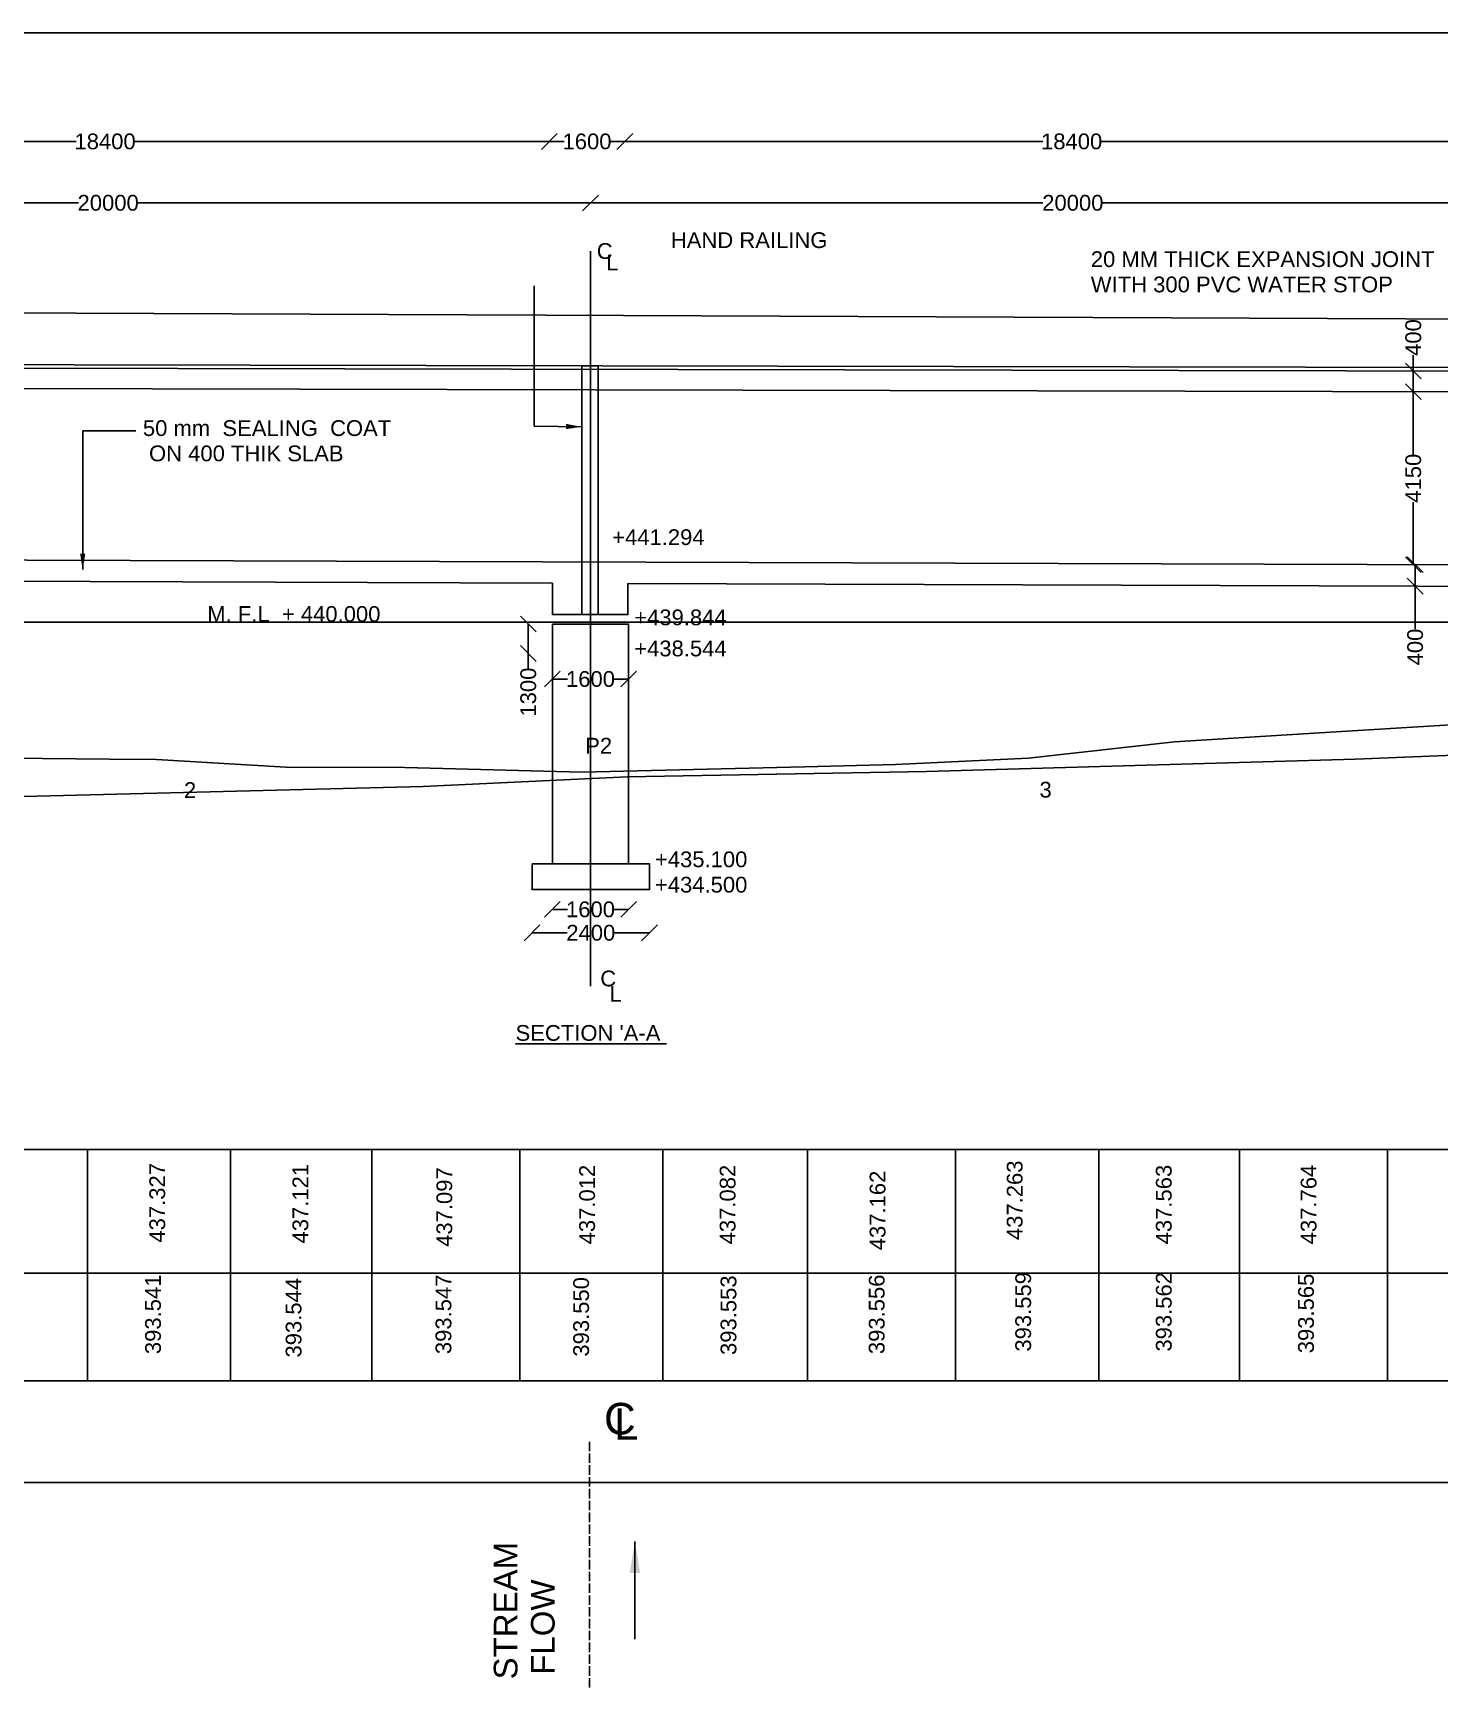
# Model space of a CAD drawing. Header units: millimetres. Extents: x 13075 to 24879, y 21418 to 27290.
# Drawn here: x 16558 to 18342, y 25201 to 27290 of the extents above; entities that cross this region are included whole.
import ezdxf

# ---------------------------------------------------------------- set-up
doc = ezdxf.new("R2010")
doc.units = ezdxf.units.MM
doc.header["$MEASUREMENT"] = 0
doc.header["$PDMODE"] = 32
doc.header["$PDSIZE"] = 46
doc.linetypes.add('ACAD_ISO02W100', pattern=[15, 12, -3])
for name, color, linetype in [('DIMENSIONS', 7, 'Continuous'), ('DRAWING', 7, 'Continuous'), ('TEXT', 7, 'Continuous')]:
    doc.layers.add(name, color=color, linetype=linetype)
doc.styles.get("Standard").update_dxf_attribs({"font": 'arial.ttf', "height": 20})
doc.dimstyles.get("Standard").update_dxf_attribs({"dimtxt": 20, "dimasz": 20, "dimexe": 0.18, "dimexo": 0.0625, "dimgap": 0.09, "dimtad": 0, "dimdec": 0, "dimzin": 0, "dimdsep": 46, "dimtxsty": 'Standard', "dimblk": 'OBLIQUE', "dimcen": 0.09, "dimse1": 1, "dimse2": 1, "dimadec": 0, "dimazin": 0, "dimtfac": 1, "dimtdec": 0, "dimtofl": 0, "dimtmove": 0, "dimatfit": 3, "dimfxl": 1, "dimtolj": 1, "dimtzin": 0, "dimarcsym": 0})

# ---------------------------------------------------------------- blocks, each defined once
blk = doc.blocks.new('_Oblique')
at = {"color": 0, "linetype": 'ByBlock', "lineweight": -2}
blk.add_line((-0.5, -0.5), (0.5, 0.5), dxfattribs=at)
blk = doc.blocks.new('*D7')
at = {"layer": 'Defpoints', "color": 0, "transparency": 16777216}
for p in [(17265.1, 27074.3), (16041, 26942), (17265.1, 26931.6)]:
    blk.add_point(p, dxfattribs=at)
at = {"layer": 'DIMENSIONS', "color": 0, "lineweight": -2, "transparency": 16777216}
for p, q in [((16041, 27074.3), (16615.2, 27074.3)), ((17265.1, 27074.3), (16690.9, 27074.3))]:
    blk.add_line(p, q, dxfattribs=at)
at = {"layer": 'DIMENSIONS', "color": 0, "lineweight": -2, "transparency": 16777216, "xscale": 20, "yscale": 20, "zscale": 20, "rotation": 180}
blk.add_blockref('_Oblique', (16041, 27074.3), dxfattribs=at)
at = {"layer": 'DIMENSIONS', "color": 0, "lineweight": -2, "transparency": 16777216, "xscale": 20, "yscale": 20, "zscale": 20}
blk.add_blockref('_Oblique', (17265.1, 27074.3), dxfattribs=at)
at = {"layer": 'DIMENSIONS', "color": 0, "transparency": 16777216, "insert": (16653, 27074.3), "char_height": 20, "attachment_point": 5}
blk.add_mtext('\\A1;20000', dxfattribs=at)
blk = doc.blocks.new('*D8')
at = {"layer": 'Defpoints', "color": 0, "transparency": 16777216}
for p in [(18489.3, 27074.3), (17265.1, 27012.9), (18489.3, 27012.9)]:
    blk.add_point(p, dxfattribs=at)
at = {"layer": 'DIMENSIONS', "color": 0, "lineweight": -2, "transparency": 16777216}
for p, q in [((17265.1, 27074.3), (17839.3, 27074.3)), ((18489.3, 27074.3), (17915.1, 27074.3))]:
    blk.add_line(p, q, dxfattribs=at)
at = {"layer": 'DIMENSIONS', "color": 0, "lineweight": -2, "transparency": 16777216, "xscale": 20, "yscale": 20, "zscale": 20, "rotation": 180}
blk.add_blockref('_Oblique', (17265.1, 27074.3), dxfattribs=at)
at = {"layer": 'DIMENSIONS', "color": 0, "lineweight": -2, "transparency": 16777216, "xscale": 20, "yscale": 20, "zscale": 20}
blk.add_blockref('_Oblique', (18489.3, 27074.3), dxfattribs=at)
at = {"layer": 'DIMENSIONS', "color": 0, "transparency": 16777216, "insert": (17877.2, 27074.3), "char_height": 20, "attachment_point": 5}
blk.add_mtext('\\A1;20000', dxfattribs=at)
blk = doc.blocks.new('*D14')
at = {"layer": 'Defpoints', "color": 0, "transparency": 16777216}
for p in [(16085.4, 27139.5), (17212.8, 27152.2), (17212.8, 27151)]:
    blk.add_point(p, dxfattribs=at)
at = {"layer": 'DIMENSIONS', "color": 0, "lineweight": -2, "transparency": 16777216}
for p, q in [((16085.4, 27152.2), (16612.4, 27152.2)), ((17212.8, 27152.2), (16685.9, 27152.2))]:
    blk.add_line(p, q, dxfattribs=at)
at = {"layer": 'DIMENSIONS', "color": 0, "lineweight": -2, "transparency": 16777216, "xscale": 20, "yscale": 20, "zscale": 20, "rotation": 180}
blk.add_blockref('_Oblique', (16085.4, 27152.2), dxfattribs=at)
at = {"layer": 'DIMENSIONS', "color": 0, "lineweight": -2, "transparency": 16777216, "xscale": 20, "yscale": 20, "zscale": 20}
blk.add_blockref('_Oblique', (17212.8, 27152.2), dxfattribs=at)
at = {"layer": 'DIMENSIONS', "color": 0, "transparency": 16777216, "insert": (16649.1, 27152.2), "char_height": 20, "attachment_point": 5}
blk.add_mtext('\\A1;18400', dxfattribs=at)
blk = doc.blocks.new('*D15')
at = {"layer": 'Defpoints', "color": 0, "transparency": 16777216}
for p in [(17212.8, 27151), (17308.7, 27152.2), (17308.7, 27152.2)]:
    blk.add_point(p, dxfattribs=at)
at = {"layer": 'DIMENSIONS', "color": 0, "lineweight": -2, "transparency": 16777216}
for p, q in [((17212.8, 27152.2), (17231.8, 27152.2)), ((17308.7, 27152.2), (17289.7, 27152.2))]:
    blk.add_line(p, q, dxfattribs=at)
at = {"layer": 'DIMENSIONS', "color": 0, "lineweight": -2, "transparency": 16777216, "xscale": 20, "yscale": 20, "zscale": 20, "rotation": 180}
blk.add_blockref('_Oblique', (17212.8, 27152.2), dxfattribs=at)
at = {"layer": 'DIMENSIONS', "color": 0, "lineweight": -2, "transparency": 16777216, "xscale": 20, "yscale": 20, "zscale": 20}
blk.add_blockref('_Oblique', (17308.7, 27152.2), dxfattribs=at)
at = {"layer": 'DIMENSIONS', "color": 0, "transparency": 16777216, "insert": (17260.7, 27152.2), "char_height": 20, "attachment_point": 5}
blk.add_mtext('\\A1;1600', dxfattribs=at)
blk = doc.blocks.new('*D16')
at = {"layer": 'Defpoints', "color": 0, "transparency": 16777216}
for p in [(17308.7, 27152.2), (18442.8, 27152.2), (18442.8, 27148.2)]:
    blk.add_point(p, dxfattribs=at)
at = {"layer": 'DIMENSIONS', "color": 0, "lineweight": -2, "transparency": 16777216}
for p, q in [((17308.7, 27152.2), (17839, 27152.2)), ((18442.8, 27152.2), (17912.5, 27152.2))]:
    blk.add_line(p, q, dxfattribs=at)
at = {"layer": 'DIMENSIONS', "color": 0, "lineweight": -2, "transparency": 16777216, "xscale": 20, "yscale": 20, "zscale": 20, "rotation": 180}
blk.add_blockref('_Oblique', (17308.7, 27152.2), dxfattribs=at)
at = {"layer": 'DIMENSIONS', "color": 0, "lineweight": -2, "transparency": 16777216, "xscale": 20, "yscale": 20, "zscale": 20}
blk.add_blockref('_Oblique', (18442.8, 27152.2), dxfattribs=at)
at = {"layer": 'DIMENSIONS', "color": 0, "transparency": 16777216, "insert": (17875.7, 27152.2), "char_height": 20, "attachment_point": 5}
blk.add_mtext('\\A1;18400', dxfattribs=at)
blk = doc.blocks.new('*D34')
at = {"layer": 'Defpoints', "color": 0, "transparency": 16777216}
for p in [(17216.8, 26470), (17313.4, 26470), (17313.4, 26470)]:
    blk.add_point(p, dxfattribs=at)
at = {"layer": 'DIMENSIONS', "color": 0, "lineweight": -2, "transparency": 16777216}
for p, q in [((17216.8, 26470), (17236.1, 26470)), ((17313.4, 26470), (17294.1, 26470))]:
    blk.add_line(p, q, dxfattribs=at)
at = {"layer": 'DIMENSIONS', "color": 0, "lineweight": -2, "transparency": 16777216, "xscale": 20, "yscale": 20, "zscale": 20, "rotation": 180}
blk.add_blockref('_Oblique', (17216.8, 26470), dxfattribs=at)
at = {"layer": 'DIMENSIONS', "color": 0, "lineweight": -2, "transparency": 16777216, "xscale": 20, "yscale": 20, "zscale": 20}
blk.add_blockref('_Oblique', (17313.4, 26470), dxfattribs=at)
at = {"layer": 'DIMENSIONS', "color": 0, "transparency": 16777216, "insert": (17265.1, 26470), "char_height": 20, "attachment_point": 5}
blk.add_mtext('\\A1;1600', dxfattribs=at)
blk = doc.blocks.new('*D35')
at = {"layer": 'Defpoints', "color": 0, "transparency": 16777216}
for p in [(17216.8, 26539.8), (15939.2, 26502.5), (17216.8, 26502.5)]:
    blk.add_point(p, dxfattribs=at)
at = {"layer": 'DIMENSIONS', "color": 0, "lineweight": -2, "transparency": 16777216}
for p, q in [((15939.2, 26539.8), (15939.2, 26535.6)), ((15939.2, 26502.5), (15939.2, 26506.7))]:
    blk.add_line(p, q, dxfattribs=at)
at = {"layer": 'DIMENSIONS', "color": 0, "lineweight": -2, "transparency": 16777216, "xscale": 20, "yscale": 20, "zscale": 20}
for p, rotation in [((15939.2, 26539.8), 90), ((15939.2, 26502.5), 270)]:
    blk.add_blockref('_Oblique', p, dxfattribs=dict(at, rotation=rotation))
at = {"layer": 'DIMENSIONS', "color": 0, "transparency": 16777216, "insert": (15939.2, 26521.1), "char_height": 20, "attachment_point": 5, "rotation": 90}
blk.add_mtext('\\A1;37', dxfattribs=at)
blk = doc.blocks.new('*D36')
at = {"layer": 'Defpoints', "color": 0, "transparency": 16777216}
for p in [(17216.8, 26539.8), (17186.2, 26502.5), (17216.8, 26502.5)]:
    blk.add_point(p, dxfattribs=at)
at = {"layer": 'DIMENSIONS', "color": 0, "lineweight": -2, "transparency": 16777216}
for p, q in [((17186.2, 26539.8), (17186.2, 26502.5)), ((17186.2, 26502.5), (17186.2, 26482.5))]:
    blk.add_line(p, q, dxfattribs=at)
at = {"layer": 'DIMENSIONS', "color": 0, "lineweight": -2, "transparency": 16777216, "xscale": 20, "yscale": 20, "zscale": 20}
for p, rotation in [((17186.2, 26539.8), 90), ((17186.2, 26502.5), 270)]:
    blk.add_blockref('_Oblique', p, dxfattribs=dict(at, rotation=rotation))
at = {"layer": 'DIMENSIONS', "color": 0, "transparency": 16777216, "insert": (17186.2, 26453.5), "char_height": 20, "attachment_point": 5, "rotation": 90}
blk.add_mtext('\\A1;1300', dxfattribs=at)
blk = doc.blocks.new('*D37')
at = {"layer": 'Defpoints', "color": 0, "transparency": 16777216}
for p in [(17216.8, 26235.4), (17313.4, 26235.4), (17313.4, 26177.7)]:
    blk.add_point(p, dxfattribs=at)
at = {"layer": 'DIMENSIONS', "color": 0, "lineweight": -2, "transparency": 16777216}
for p, q in [((17216.8, 26177.7), (17236.1, 26177.7)), ((17313.4, 26177.7), (17294.1, 26177.7))]:
    blk.add_line(p, q, dxfattribs=at)
at = {"layer": 'DIMENSIONS', "color": 0, "lineweight": -2, "transparency": 16777216, "xscale": 20, "yscale": 20, "zscale": 20, "rotation": 180}
blk.add_blockref('_Oblique', (17216.8, 26177.7), dxfattribs=at)
at = {"layer": 'DIMENSIONS', "color": 0, "lineweight": -2, "transparency": 16777216, "xscale": 20, "yscale": 20, "zscale": 20}
blk.add_blockref('_Oblique', (17313.4, 26177.7), dxfattribs=at)
at = {"layer": 'DIMENSIONS', "color": 0, "transparency": 16777216, "insert": (17265.1, 26177.7), "char_height": 20, "attachment_point": 5}
blk.add_mtext('\\A1;1600', dxfattribs=at)
blk = doc.blocks.new('*D38')
at = {"layer": 'Defpoints', "color": 0, "transparency": 16777216}
for p in [(17190.9, 26202.9), (17340, 26202.9), (17340, 26148)]:
    blk.add_point(p, dxfattribs=at)
at = {"layer": 'DIMENSIONS', "color": 0, "lineweight": -2, "transparency": 16777216}
for p, q in [((17190.9, 26148), (17235.4, 26148)), ((17340, 26148), (17295.5, 26148))]:
    blk.add_line(p, q, dxfattribs=at)
at = {"layer": 'DIMENSIONS', "color": 0, "lineweight": -2, "transparency": 16777216, "xscale": 20, "yscale": 20, "zscale": 20, "rotation": 180}
blk.add_blockref('_Oblique', (17190.9, 26148), dxfattribs=at)
at = {"layer": 'DIMENSIONS', "color": 0, "lineweight": -2, "transparency": 16777216, "xscale": 20, "yscale": 20, "zscale": 20}
blk.add_blockref('_Oblique', (17340, 26148), dxfattribs=at)
at = {"layer": 'DIMENSIONS', "color": 0, "transparency": 16777216, "insert": (17265.5, 26148), "char_height": 20, "attachment_point": 5}
blk.add_mtext('\\A1;2400', dxfattribs=at)
blk = doc.blocks.new('*D41')
at = {"layer": 'Defpoints', "color": 0, "transparency": 16777216}
for p in [(18318.2, 26860.9), (18309.3, 26834.6), (18318.1, 26834.6)]:
    blk.add_point(p, dxfattribs=at)
at = {"layer": 'DIMENSIONS', "color": 0, "lineweight": -2, "transparency": 16777216}
for p, q in [((18309.3, 26860.9), (18309.3, 26880.9)), ((18309.3, 26834.6), (18309.3, 26860.9))]:
    blk.add_line(p, q, dxfattribs=at)
at = {"layer": 'DIMENSIONS', "color": 0, "lineweight": -2, "transparency": 16777216, "xscale": 20, "yscale": 20, "zscale": 20}
for p, rotation in [((18309.3, 26860.9), 90), ((18309.3, 26834.6), 270)]:
    blk.add_blockref('_Oblique', p, dxfattribs=dict(at, rotation=rotation))
at = {"layer": 'DIMENSIONS', "color": 0, "transparency": 16777216, "insert": (18309.3, 26903.4), "char_height": 20, "attachment_point": 5, "rotation": 90}
blk.add_mtext('\\A1;400', dxfattribs=at)
blk = doc.blocks.new('*D42')
at = {"layer": 'Defpoints', "color": 0, "transparency": 16777216}
for p in [(18309.3, 26834.6), (18308.6, 26615.2), (18309.3, 26615.2)]:
    blk.add_point(p, dxfattribs=at)
at = {"layer": 'DIMENSIONS', "color": 0, "lineweight": -2, "transparency": 16777216}
for p, q in [((18309.3, 26834.6), (18309.3, 26755.2)), ((18309.3, 26615.2), (18309.3, 26694.6))]:
    blk.add_line(p, q, dxfattribs=at)
at = {"layer": 'DIMENSIONS', "color": 0, "lineweight": -2, "transparency": 16777216, "xscale": 20, "yscale": 20, "zscale": 20}
for p, rotation in [((18309.3, 26834.6), 90), ((18309.3, 26615.2), 270)]:
    blk.add_blockref('_Oblique', p, dxfattribs=dict(at, rotation=rotation))
at = {"layer": 'DIMENSIONS', "color": 0, "transparency": 16777216, "insert": (18309.3, 26724.9), "char_height": 20, "attachment_point": 5, "rotation": 90}
blk.add_mtext('\\A1;4150', dxfattribs=at)
blk = doc.blocks.new('*D43')
at = {"layer": 'Defpoints', "color": 0, "transparency": 16777216}
for p in [(18308.6, 26615.2), (18308.5, 26587.9), (18311.7, 26587.9)]:
    blk.add_point(p, dxfattribs=at)
at = {"layer": 'DIMENSIONS', "color": 0, "lineweight": -2, "transparency": 16777216}
for p, q in [((18311.7, 26615.2), (18311.7, 26587.9)), ((18311.7, 26587.9), (18311.7, 26533.3))]:
    blk.add_line(p, q, dxfattribs=at)
at = {"layer": 'DIMENSIONS', "color": 0, "lineweight": -2, "transparency": 16777216, "xscale": 20, "yscale": 20, "zscale": 20}
for p, rotation in [((18311.7, 26615.2), 90), ((18311.7, 26587.9), 270)]:
    blk.add_blockref('_Oblique', p, dxfattribs=dict(at, rotation=rotation))
at = {"layer": 'DIMENSIONS', "color": 0, "transparency": 16777216, "insert": (18311.7, 26510.7), "char_height": 20, "attachment_point": 5, "rotation": 90}
blk.add_mtext('\\A1;400', dxfattribs=at)

msp = doc.modelspace()

# ---------------------------------------------------------------- linework, layer by layer
at = {"layer": 'DRAWING'}
for points in [[(17265.1, 26080.3), (17265.1, 27012.9)], [(14824.5, 26942), (20185.9, 26919.1), (20185.8, 26861.9)], [(14326.1, 26628.1), (21259.5, 26605.7), (21259.5, 26860.1), (20181.1, 26862), (14823.8, 26872.1), (14326.1, 26881.2)], [(19704.3, 26858.1), (14836.7, 26867.8)], [(14836.7, 26842.4), (19704.3, 26831.5)], [(17216.8, 26591.7), (14869.7, 26600.1), (14870.7, 26564.3)], [(17216.8, 26591.7), (17216.8, 26551.9), (17312.6, 26551.9), (17312.7, 26591.4)], [(18440.4, 26587.4), (17312.7, 26591.4)], [(15620.2, 26542.2), (18929.4, 26542.2)], [(15620.2, 26532.6), (15987.4, 26413), (16160.3, 26385.7), (16347.3, 26383.3), (16382.4, 26379.7), (16466.4, 26376.4), (16527.4, 26369.6), (16654.4, 26368.6), (16714.5, 26367.8), (16878.4, 26358.1), (17029.5, 26357.8), (17254.2, 26351.9), (17537.1, 26358.7), (17652.3, 26361.5), (17821.1, 26369.6), (18006.3, 26390.4), (18183.5, 26401.3), (18384.5, 26413.7), (18739, 26458.4), (18929.4, 26524)], [(18929.4, 26524), (18539.9, 26380.6), (18235.4, 26368.3), (17691.4, 26352.9), (17311.8, 26345.9), (17052.8, 26333.5), (16528.6, 26320.8), (15987.4, 26320.8), (15620.2, 26532.6)]]:
    msp.add_lwpolyline(points, dxfattribs=at)
for points in [[(17254.1, 26551.9), (17275, 26551.9), (17275, 26867.5), (17254.1, 26867.5)], [(17216.8, 26539.8), (17313.4, 26539.8), (17313.4, 26235.4), (17216.8, 26235.4)], [(17190.9, 26235.4), (17340, 26235.4), (17340, 26202.9), (17190.9, 26202.9)]]:
    msp.add_lwpolyline(points, close=True, dxfattribs=at)
at = {"layer": 'TEXT'}
for points in [[(24813.4, 21417.9), (13074.6, 21417.9), (13074.6, 27290), (24813.4, 27290)], [(13130.4, 25873), (21201.8, 25873), (21201.8, 25579.4), (13130.4, 25579.4)]]:
    msp.add_lwpolyline(points, close=True, dxfattribs=at)
for points in [[(13202.7, 25450.3), (19609.1, 25450.3), (19609.1, 25529.6), (19751, 25335.1), (19758.9, 25450.3), (21261.3, 25450.3), (21259.5, 26075.3)], [(16626.9, 25873), (16626.9, 25579.4)], [(16808.4, 25873), (16808.4, 25579.4)], [(16987.8, 25873), (16987.8, 25579.4)], [(17175.5, 25873), (17175.5, 25579.4)], [(17357, 25873), (17357, 25579.4)], [(17540.7, 25873), (17540.7, 25579.4)], [(17728.5, 25873), (17728.5, 25579.4)], [(17910, 25873), (17910, 25579.4)], [(18088.9, 25873), (18088.9, 25579.4)], [(18276.7, 25873), (18276.7, 25579.4)], [(21201.8, 25716), (13130.4, 25716)]]:
    msp.add_lwpolyline(points, dxfattribs=at)
at = {"layer": 'TEXT', "linetype": 'ACAD_ISO02W100'}
msp.add_lwpolyline([(17263.7, 25502.3), (17263.7, 22728.9)], dxfattribs=at)

# ---------------------------------------------------------------- texts
at = {"layer": 'TEXT'}
for s, height, p in [('HAND RAILING ', 20, (17367.1, 27017)), ('C', 20, (17273, 27003.2)), ('20 MM THICK EXPANSION JOINT ', 20, (17900, 26992.9)), ('L', 20, (17285, 26988.6)), ('WITH 300 PVC WATER STOP ', 20, (17900, 26960.8)), ('50 mm  SEALING  COAT', 20, (16697.1, 26778.5)), (' ON 400 THIK SLAB', 20, (16697.1, 26746.4)), ('+441.294', 20, (17292.6, 26640.1)), ('M. F.L  + 440.000', 20, (16778.8, 26542.6)), ('+439.844', 20, (17320.6, 26538.3)), ('+438.544', 20, (17320.6, 26498.9)), ('P2', 20, (17258.4, 26375.5)), ('2', 20, (16749.2, 26319.2)), ('3', 20, (17834.9, 26319.7)), ('+435.100', 20, (17346.9, 26231.3)), ('+434.500', 20, (17346.9, 26199.1)), ('C', 20, (17277.5, 26080.1)), ('L', 20, (17289.4, 26060.5)), ("%%USECTION 'A-A ", 20, (17170, 26011)), ('C', 40, (17282.2, 25511.5)), ('L', 40, (17295, 25504.7))]:
    msp.add_text(s, height=height, dxfattribs=at).set_placement(p)
for s, height, p in [('437.327', 20, (16725.3, 25754.9)), ('437.121', 20, (16906.9, 25753.8)), ('437.097', 20, (17089.6, 25749.5)), ('437.012', 20, (17270.8, 25752.7)), ('437.082', 20, (17449.1, 25752.7)), ('437.162', 20, (17639.4, 25745.2)), ('437.263', 20, (17813.4, 25758.1)), ('437.563', 20, (18002.6, 25752.7)), ('437.764', 20, (18186.4, 25752.7)), ('393.559', 20, (17824.2, 25616.6)), ('393.562', 20, (18002.6, 25616.6)), ('393.541', 20, (16719.9, 25613.4)), ('393.544', 20, (16898.3, 25609.1)), ('393.547', 20, (17088.5, 25613.4)), ('393.550', 20, (17263.2, 25610.2)), ('393.553', 20, (17450.2, 25612.3)), ('393.556', 20, (17638.3, 25613.4)), ('393.565', 20, (18183.1, 25614.5)), ('STREAM ', 30, (17172.4, 25200.6)), (' FLOW', 30, (17219.6, 25194.8))]:
    msp.add_text(s, height=height, rotation=90, dxfattribs=at).set_placement(p)

# ---------------------------------------------------------------- dimensions: what is measured, and where the dimension line sits
at = {"layer": 'DIMENSIONS'}
for base, p1, p2, text, picture, middle in [((17212.8, 27152.2), (16085.4, 27139.5), (17212.8, 27151), '18400', '*D14', (16649.1, 27152.2)), ((17308.7, 27152.2), (17212.8, 27151), (17308.7, 27152.2), '1600', '*D15', (17260.7, 27152.2)), ((18442.8, 27152.2), (17308.7, 27152.2), (18442.8, 27148.2), '18400', '*D16', (17875.7, 27152.2)), ((17265.1, 27074.3), (16041, 26942), (17265.1, 26931.6), '20000', '*D7', (16653, 27074.3)), ((18489.3, 27074.3), (17265.1, 27012.9), (18489.3, 27012.9), '20000', '*D8', (17877.2, 27074.3)), ((17313.4, 26470), (17216.8, 26470), (17313.4, 26470), '1600', '*D34', (17265.1, 26470)), ((17313.4, 26177.7), (17216.8, 26235.4), (17313.4, 26235.4), '1600', '*D37', (17265.1, 26177.7)), ((17340, 26148), (17190.9, 26202.9), (17340, 26202.9), '2400', '*D38', (17265.5, 26148))]:
    dim = msp.add_linear_dim(base=base, p1=p1, p2=p2, text=text, dimstyle='Standard', dxfattribs=at)
    dim.commit()
    dim.dimension.update_dxf_attribs({"geometry": picture, "text_midpoint": middle})
for base, p1, p2, picture, middle in [((18309.3, 26834.6), (18318.2, 26860.9), (18318.1, 26834.6), '*D41', (18309.3, 26903.4)), ((18311.7, 26587.9), (18308.6, 26615.2), (18308.5, 26587.9), '*D43', (18311.7, 26510.7))]:
    dim = msp.add_linear_dim(base=base, p1=p1, p2=p2, angle=90, text='400', dimstyle='Standard', dxfattribs=at)
    dim.commit()
    dim.dimension.update_dxf_attribs({"geometry": picture, "text_midpoint": middle, "dimtype": 160})
for base, p1, p2, text, picture, middle in [((18309.3, 26615.2), (18309.3, 26834.6), (18308.6, 26615.2), '4150', '*D42', (18309.3, 26724.9)), ((17186.2, 26502.5), (17216.8, 26539.8), (17216.8, 26502.5), '1300', '*D36', (17186.2, 26453.5))]:
    dim = msp.add_linear_dim(base=base, p1=p1, p2=p2, angle=90, text=text, dimstyle='Standard', dxfattribs=at)
    dim.commit()
    dim.dimension.update_dxf_attribs({"geometry": picture, "text_midpoint": middle})
dim = msp.add_linear_dim(base=(15939.2, 26502.5), p1=(17216.8, 26539.8), p2=(17216.8, 26502.5), angle=90, dimstyle='Standard', dxfattribs=at)
dim.commit()
dim.dimension.update_dxf_attribs({"geometry": '*D35', "text_midpoint": (15939.2, 26521.1)})

# ---------------------------------------------------------------- leaders
at = {"layer": 'TEXT'}
for points, override in [([(17254.1, 26790.2), (17193.6, 26791), (17193.6, 26969.1)], {"dimgap": 0.09, "dimtad": 0}), ([(16620.7, 26609.1), (16620.7, 26785.2), (16688.2, 26785.2)], {"dimgap": 0.09, "dimtad": 0}), ([(17321.5, 25375.6), (17321.5, 25251.5)], {"dimasz": 40, "dimgap": 0.09, "dimtad": 0})]:
    msp.add_leader(points, dimstyle='Standard', override=override, dxfattribs=at)

doc.saveas('drawing.dxf')
